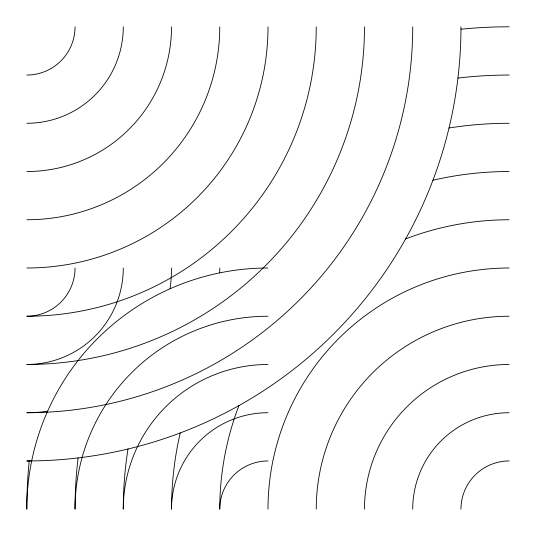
<?xml version="1.0" encoding="UTF-8"?>
<svg xmlns="http://www.w3.org/2000/svg" width="536" height="536" viewBox="0 0 536 536"><rect width="100%" height="100%" fill="white"/><g stroke="black" fill="none" stroke-linecap="round" stroke-linejoin="round"><path stroke-width="0.8" d="M29.219 460.953A482.4 482.4 0 0 0 26.8 509.2A241.2 241.2 0 0 1 268 268M460.953 29.219A482.4 482.4 0 0 1 509.2 26.8M123.28 26.8A96.48 96.48 0 0 1 26.8 123.28M171.52 26.8A144.72 144.72 0 0 1 26.8 171.52M219.76 26.8A192.96 192.96 0 0 1 26.8 219.76M268 26.8A241.2 241.2 0 0 1 26.8 268M460.96 26.8A434.16 434.16 0 0 1 26.8 460.96A192.96 192.96 0 0 0 31.684 460.9M219.76 268A192.96 192.96 0 0 1 219.7 272.884M412.72 509.2A96.48 96.48 0 0 1 509.2 412.72M364.48 509.2A144.72 144.72 0 0 1 509.2 364.48M316.24 509.2A192.96 192.96 0 0 1 509.2 316.24M268 509.2A241.2 241.2 0 0 1 509.2 268M412.72 26.8A385.92 385.92 0 0 1 26.8 412.72A144.72 144.72 0 0 0 47.597 411.219M171.52 268A144.72 144.72 0 0 1 170.019 288.797M364.48 26.8A337.68 337.68 0 0 1 26.8 364.48A96.48 96.48 0 0 0 123.28 268M316.24 26.8A289.44 289.44 0 0 1 26.8 316.24A48.24 48.24 0 0 0 75.04 268M238.935 405.605A289.44 289.44 0 0 0 219.76 509.2A48.24 48.24 0 0 1 268 460.96M405.605 238.935A289.44 289.44 0 0 1 509.2 219.76M180.243 432.941A337.68 337.68 0 0 0 171.52 509.2A96.48 96.48 0 0 1 268 412.72M432.941 180.243A337.68 337.68 0 0 1 509.2 171.52M128.004 449A385.92 385.92 0 0 0 123.28 509.2A144.72 144.72 0 0 1 268 364.48M449 128.004A385.92 385.92 0 0 1 509.2 123.28M78.082 457.918A434.16 434.16 0 0 0 75.04 509.2A192.96 192.96 0 0 1 268 316.24M457.918 78.082A434.16 434.16 0 0 1 509.2 75.04M460.96 509.2A48.24 48.24 0 0 1 509.2 460.96M75.04 26.8A48.24 48.24 0 0 1 26.8 75.04"/></g></svg>
